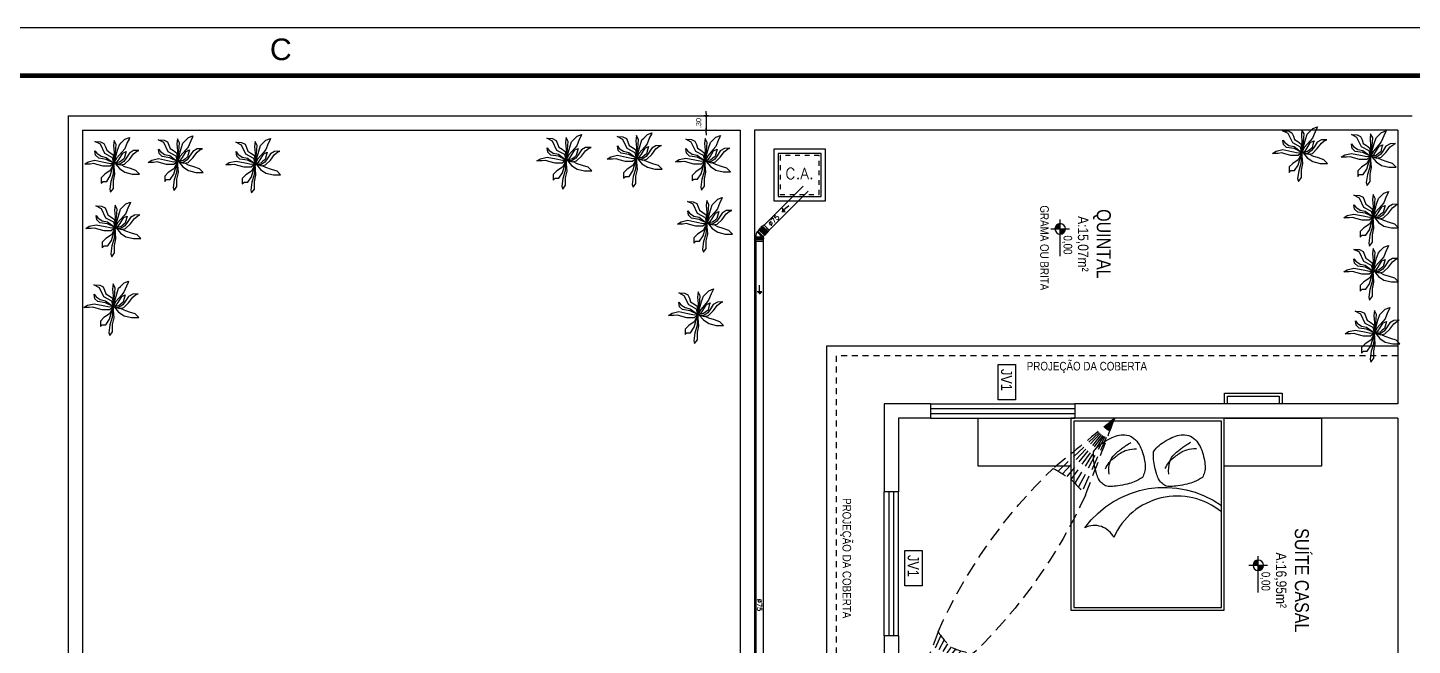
# Model space of a CAD drawing. Header units: millimetres. Extents: x 2993 to 6523, y 1057 to 2221.
# Drawn here: x 3027.29 to 3056.14, y 1163.09 to 1175.96 of the extents above; entities that cross this region are included whole.
import ezdxf
from ezdxf.enums import TextEntityAlignment as Align

# ---------------------------------------------------------------- set-up
doc = ezdxf.new("R2010")
doc.units = ezdxf.units.MM
doc.linetypes.add('HIDDEN', pattern=[0.375, 0.25, -0.125])
doc.linetypes.add('HIDDEN2', pattern=[0.1875, 0.125, -0.0625])
for name, color, linetype in [('AR-MOB', 252, 'Continuous'), ('COTA', 7, 'Continuous'), ('DIVERSOS', 1, 'Continuous'), ('E-txt-g', 3, 'Continuous'), ('HIDRA', 4, 'Continuous'), ('HIDROGRAFIA', 4, 'Continuous'), ("PRANCHA - PROJETU'S", 7, 'Continuous'), ('Texto-Tubos', 7, 'Continuous'), ('TigreCad', 3, 'Continuous'), ('Tinterno', 9, 'Continuous')]:
    doc.layers.add(name, color=color, linetype=linetype)
doc.layers.add('E-Txt-W', color=7, linetype='Continuous', lineweight=20)
doc.styles.add('ARIAL', font='arial.ttf', dxfattribs={"height": 2})
doc.styles.add('F2', font='ARIALN.TTF')
doc.styles.add('R80', font='simplex.shx', dxfattribs={"height": 12})
doc.styles.add('REG60', font='romans.shx', dxfattribs={"width": 0.8, "height": 0.15})
doc.styles.add('REG80', font='romans.shx', dxfattribs={"width": 0.8, "height": 0.2})
doc.styles.add('TCTUBOS-TXT', font='txt.shx')
doc.dimstyles.new('ARQUITETURA', dxfattribs={"dimtxt": 0.11, "dimasz": 0.05, "dimexe": 0.1, "dimexo": 0, "dimgap": 0.1, "dimtad": 1, "dimzin": 5, "dimdsep": 46, "dimtxsty": 'F2', "dimblk": 'COTA', "dimcen": 0, "dimse1": 1, "dimse2": 1, "dimadec": 0, "dimazin": 0, "dimtfac": 2, "dimtix": 1, "dimtmove": 2, "dimatfit": 3, "dimldrblk": 'COTA', "dimfxl": 1, "dimtolj": 1, "dimtzin": 5, "dimarcsym": 0})

# ---------------------------------------------------------------- blocks, each defined once
blk = doc.blocks.new('ADFSGASDFG')
at = {"layer": "PRANCHA - PROJETU'S", "color": 1}
blk.add_line((360.678, 107.346), (276.578, 107.346), dxfattribs=at)
at = {"layer": "PRANCHA - PROJETU'S", "color": 4, "const_width": 0.1}
blk.add_lwpolyline([(279.078, 106.346), (359.678, 106.346), (359.678, 48.946), (279.078, 48.946)], close=True, dxfattribs=at)
at = {"layer": "PRANCHA - PROJETU'S", "color": 50, "linetype": 'Continuous', "style": 'ARIAL'}
blk.add_text('C', height=0.45, dxfattribs=at).set_placement((315.828, 106.896), align=Align.MIDDLE)
blk = doc.blocks.new('COTA')
at = {"layer": 'COTA'}
for p, q in [((-1, 0), (1, 0)), ((0, 1), (0, -1))]:
    blk.add_line(p, q, dxfattribs=at)
at = {"layer": 'COTA', "const_width": 0.5}
blk.add_lwpolyline([(-0.25, 0, 1), (0.25, 0, 1)], format="xyb", close=True, dxfattribs=at)
blk = doc.blocks.new('*D170')
at = {"layer": 'AR-MOB', "color": 0, "lineweight": -2}
for p, q in [((3041.426, 1174.173), (3041.426, 1174.223)), ((3041.426, 1174.123), (3041.426, 1173.823)), ((3041.426, 1173.773), (3041.426, 1173.723))]:
    blk.add_line(p, q, dxfattribs=at)
at = {"layer": 'DEFPOINTS', "color": 0}
for p in [(3041.9, 1174.123), (3041.426, 1173.823), (3042.2, 1173.823)]:
    blk.add_point(p, dxfattribs=at)
at = {"layer": 'AR-MOB', "color": 0, "lineweight": -2, "xscale": 0.05, "yscale": 0.05, "zscale": 0.05}
for p, rotation in [((3041.426, 1174.123), 270), ((3041.426, 1173.823), 90)]:
    blk.add_blockref('COTA', p, dxfattribs=dict(at, rotation=rotation))
at = {"layer": 'AR-MOB', "color": 0, "insert": (3041.27, 1173.973), "char_height": 0.11, "attachment_point": 5, "rotation": 90, "style": 'F2'}
blk.add_mtext('\\A1;.30', dxfattribs=at)
blk = doc.blocks.new('REDE-flat-1')
at = {"color": 8, "linetype": 'HIDDEN2'}
for p, q in [((0, 0), (-0.705, 0.062)), ((0, 0), (-0.688, 0.014)), ((-3.104, -0.347), (-2.419, -0.081)), ((0, 0), (-0.674, -0.031)), ((0, 0), (-0.663, -0.075)), ((0, 0), (-0.657, -0.119)), ((0, 0), (-0.653, -0.165)), ((0, 0), (-0.652, -0.211)), ((-3.104, -0.347), (-2.442, -0.14)), ((-3.104, -0.347), (-2.458, -0.191)), ((-3.104, -0.347), (-2.467, -0.238)), ((-3.104, -0.347), (-2.469, -0.281)), ((-3.104, -0.347), (-2.462, -0.324)), ((-3.104, -0.347), (-2.448, -0.367)), ((-3.104, -0.347), (-2.428, -0.413))]:
    blk.add_line(p, q, dxfattribs=at)
blk.add_lwpolyline([(-2.41, -0.45), (-3.104, -0.347), (-2.419, -0.081)], dxfattribs=at)
for centre, radius, start, end in [((-1.073, -4.539), 4.656, 85.673, 106.8028), ((-2.019, 4.147), 4.614, 265.142, 287.2335)]:
    blk.add_arc(centre, radius, start, end, dxfattribs=at)
blk.add_open_spline([(-0.652, -0.26), (-0.652, -0.2), (-0.651, -0.074), (-0.697, 0.042), (-0.722, 0.103), (-0.722, 0.104), (-0.722, 0.104), (-0.722, 0.104)], degree=3, knots=[0, 0, 0, 0, 0.1780514, 0.3725016, 0.3725016, 0.3725016, 0.3740121, 0.3740121, 0.3740121, 0.3740121], dxfattribs=at)
for points in [[(-0.722, 0.103), (-0.722, 0.104), (-0.722, 0.104), (-0.722, 0.104)], [(-0.722, 0.104), (-0.481, 0.07), (-0.241, 0.035), (0, 0)], [(0, 0), (-0.217, -0.087), (-0.435, -0.173), (-0.652, -0.26)]]:
    blk.add_open_spline(points, degree=3, dxfattribs=at)
blk.add_spline([(-2.41, -0.45), (-2.469, -0.28), (-2.419, -0.081)], degree=3, dxfattribs=at)
blk = doc.blocks.new('TXT-AMB75')
at = {"layer": 'E-txt-g', "style": 'REG80', "width": 0.8, "flags": 8}
blk.add_attdef('TXT', text='', height=0.2, dxfattribs=at).set_placement((0.005, 0.296), align=Align.CENTER)
at = {"layer": 'E-Txt-W', "style": 'REG60', "width": 0.8, "flags": 8}
blk.add_attdef('TXT', text='', height=0.15, dxfattribs=at).set_placement((0.005, 0.027), align=Align.CENTER)
blk = doc.blocks.new('NIVEL')
at = {"layer": 'DIVERSOS'}
h = blk.add_hatch(color=7, dxfattribs=at)
h.paths.add_polyline_path([(0, 0.137, 0.414214), (-0.137, 0), (0, 0)])
h.paths.add_polyline_path([(0, 0), (0, -0.137, 0.414214), (0.137, 0)])
at = {"layer": 'DIVERSOS', "color": 7}
for p, q in [((0.709, 0), (-0.242, 0)), ((0, 0.242), (0, -0.242))]:
    blk.add_line(p, q, dxfattribs=at)
blk.add_circle((0, 0), 0.137, dxfattribs=at)
blk = doc.blocks.new('vegetação01')
at = {"color": 8}
for p, q in [((-0.014, 0.315), (-0.038, 0.278)), ((-0.014, 0.259), (-0.014, 0.315)), ((-0.22, 0.152), (-0.25, 0.21)), ((-0.25, 0.21), (-0.247, 0.15)), ((-0.247, 0.15), (-0.229, 0.114)), ((-0.124, 0.105), (-0.22, 0.152)), ((-0.105, 0.201), (-0.152, 0.208)), ((-0.152, 0.208), (-0.126, 0.188)), ((-0.126, 0.188), (-0.096, 0.144)), ((-0.075, 0.169), (-0.105, 0.201)), ((-0.096, 0.144), (-0.084, 0.09)), ((-0.063, 0.09), (-0.075, 0.169)), ((-0.038, 0.278), (-0.054, 0.208)), ((-0.054, 0.208), (-0.035, 0.114)), ((-0.019, 0.22), (-0.014, 0.259)), ((-0.008, 0.188), (-0.019, 0.22)), ((0.009, 0.124), (-0.008, 0.188)), ((-0.259, 0.009), (-0.206, 0.015)), ((-0.217, -0.013), (-0.259, 0.009)), ((-0.229, 0.114), (-0.194, 0.098)), ((-0.206, 0.015), (-0.135, 0.009)), ((-0.194, 0.098), (-0.157, 0.086)), ((-0.024, 0.01), (-0.158, -0.028)), ((-0.157, 0.086), (-0.136, 0.052)), ((-0.136, 0.052), (-0.11, 0.017)), ((-0.135, 0.009), (-0.024, 0.01)), ((-0.024, 0.01), (-0.133, -0.006)), ((-0.08, 0.024), (-0.124, 0.105)), ((-0.11, 0.017), (-0.024, 0.01)), ((-0.084, 0.09), (-0.024, 0.01)), ((-0.024, 0.01), (-0.08, 0.024)), ((-0.078, -0.019), (-0.024, 0.01)), ((-0.024, 0.01), (-0.063, 0.09)), ((-0.024, 0.01), (-0.038, -0.023)), ((-0.035, 0.114), (-0.021, 0.047)), ((-0.033, -0.049), (-0.024, 0.01)), ((-0.024, 0.01), (0.009, 0.049)), ((-0.024, 0.01), (0.052, 0.048)), ((0.109, 0.048), (-0.024, 0.01)), ((-0.021, 0.047), (-0.024, 0.01)), ((-0.024, 0.01), (0.09, 0.019)), ((-0.024, 0.01), (-0.005, -0.056)), ((0.093, 0), (-0.024, 0.01)), ((0.009, 0.049), (0.009, 0.124)), ((0.052, 0.048), (0.09, 0.105)), ((0.09, 0.105), (0.128, 0.143)), ((0.09, 0.019), (0.167, 0.043)), ((0.162, 0.015), (0.093, 0)), ((0.166, 0.086), (0.109, 0.048)), ((0.128, 0.143), (0.185, 0.143)), ((0.239, 0.015), (0.162, 0.015)), ((0.185, 0.143), (0.166, 0.124)), ((0.166, 0.124), (0.166, 0.086)), ((0.167, 0.043), (0.249, 0.054)), ((0.279, 0.045), (0.239, 0.015)), ((0.249, 0.054), (0.279, 0.045)), ((-0.272, -0.104), (-0.29, -0.152)), ((-0.275, -0.147), (-0.238, -0.128)), ((-0.234, -0.066), (-0.272, -0.104)), ((-0.238, -0.128), (-0.173, -0.102)), ((-0.215, -0.047), (-0.234, -0.066)), ((-0.133, -0.006), (-0.217, -0.013)), ((-0.158, -0.028), (-0.215, -0.047)), ((-0.173, -0.102), (-0.143, -0.077)), ((-0.129, -0.081), (-0.145, -0.117)), ((-0.145, -0.117), (-0.121, -0.109)), ((-0.143, -0.077), (-0.078, -0.019)), ((-0.066, -0.043), (-0.129, -0.081)), ((-0.129, -0.15), (-0.077, -0.117)), ((-0.121, -0.109), (-0.071, -0.096)), ((-0.077, -0.117), (-0.042, -0.092)), ((-0.071, -0.096), (-0.052, -0.073)), ((-0.038, -0.023), (-0.066, -0.043)), ((-0.014, -0.1), (-0.063, -0.15)), ((-0.052, -0.073), (-0.033, -0.049)), ((-0.042, -0.092), (-0.014, -0.051)), ((-0.014, -0.051), (-0.019, -0.004)), ((-0.019, -0.004), (0.033, -0.047)), ((-0.005, -0.056), (-0.014, -0.1)), ((0.014, -0.104), (-0.005, -0.066)), ((0.033, -0.162), (0.014, -0.104)), ((0.033, -0.047), (0.071, -0.104)), ((0.071, -0.104), (0.09, -0.181)), ((-0.29, -0.152), (-0.275, -0.147)), ((-0.156, -0.25), (-0.154, -0.194)), ((-0.145, -0.224), (-0.156, -0.25)), ((-0.154, -0.194), (-0.129, -0.15)), ((-0.121, -0.194), (-0.145, -0.224)), ((-0.063, -0.15), (-0.121, -0.194)), ((0.052, -0.219), (0.033, -0.162)), ((0.09, -0.257), (0.052, -0.219)), ((0.09, -0.181), (0.09, -0.257))]:
    blk.add_line(p, q, dxfattribs=at)
blk = doc.blocks.new('_cxareia')
for p, q in [((40, 40), (-40, 40)), ((-40, 40), (-40, -40)), ((40, -40), (40, 40)), ((-40, -40), (40, -40))]:
    blk.add_line(p, q)
at = {"color": 1, "linetype": 'Continuous', "ltscale": 0.5}
for p, q in [((33, 33), (-33, 33)), ((-33, 33), (-33, -33)), ((33, -33), (33, 33)), ((-33, -33), (33, -33))]:
    blk.add_line(p, q, dxfattribs=at)
at = {"color": 1, "linetype": 'HIDDEN', "ltscale": 0.5}
for p, q in [((30, 30), (-30, 30)), ((-30, 30), (-30, -30)), ((30, -30), (30, 30)), ((-30, -30), (30, -30))]:
    blk.add_line(p, q, dxfattribs=at)
at = {"style": 'R80'}
blk.add_text('C.A.', height=17.28, dxfattribs=at).set_placement((-22, -6.1))
blk = doc.blocks.new('seta completa')
at = {"layer": 'HIDRA'}
blk.add_hatch(color=256, dxfattribs=at).paths.add_polyline_path([(3287.061, 1108.006), (3287.038, 1107.982), (3287.061, 1107.957)])
for p, q in [((3287.038, 1107.982), (3287.061, 1107.957)), ((3287.061, 1107.957), (3287.061, 1108.006)), ((3287.061, 1107.982), (3287.13, 1107.982))]:
    blk.add_line(p, q, dxfattribs=at)
blk = doc.blocks.new('j4n75p')
at = {"layer": 'TigreCad'}
for p, q in [((-35, 19), (-44, 9)), ((7, 39), (4, 39)), ((4, 38), (4, 39)), ((4, 39), (4, -39)), ((8, 38), (7, 39)), ((7, 39), (7, -40)), ((14, 38), (8, 38)), ((16, 40), (14, 38)), ((34, 40), (16, 40)), ((16, 40), (16, -40)), ((42, 40), (34, 40)), ((34, 40), (34, 40)), ((34, 40), (34, -40)), ((43, 41), (44, 43)), ((53, 44), (45, 44)), ((45, 43), (45, -43)), ((53, 43), (53, -43)), ((55, 41), (54, 44)), ((61, 40), (56, 40)), ((61, 40), (61, -40)), ((14, -39), (9, -44)), ((16, -40), (16, -39)), ((34, -40), (16, -40)), ((42, -40), (34, -40)), ((34, -40), (34, -40)), ((43, -41), (44, -43)), ((53, -44), (45, -44)), ((55, -41), (54, -44)), ((61, -40), (56, -40))]:
    blk.add_line(p, q, dxfattribs=at)
for centre, radius, start, end in [((15, -33), 71.9, 98.4304, 136.3155), ((42, 41), 1, 270, 355), ((45, 43), 1, 90, 175), ((53, 43), 1, 15, 90), ((56, 41), 1, 195, 270), ((15, -40), 1, 45, 135), ((42, -41), 1, 5, 90), ((45, -43), 1, 185, 270), ((53, -43), 1, 270, 345), ((56, -41), 1, 90, 165)]:
    blk.add_arc(centre, radius, start, end, dxfattribs=at)
at = {"layer": 'Tinterno'}
for p, q in [((9, -44), (-44, 9)), ((4, 38), (4, -39)), ((8, 38), (8, -42)), ((14, 38), (14, -39)), ((34, 40), (34, -40)), ((43, 40), (43, -40)), ((55, 40), (55, -40)), ((7, -40), (6, -41)), ((7, -40), (8, -42))]:
    blk.add_line(p, q, dxfattribs=at)
blk = doc.blocks.new('11030904p')
at = {"layer": 'TigreCad'}
for p, q in [((0, -40), (0, 40)), ((0, 40), (5, 40)), ((6, 41), (6, 44)), ((7, 44), (16, 44)), ((7, -43), (7, 43)), ((16, -43), (16, 43)), ((17, 41), (17, 43)), ((18, 40), (27, 40)), ((27, 40), (45, 40)), ((27, 40), (27, 40)), ((45, 40), (46, 38)), ((46, 38), (46, -38)), ((0, -40), (5, -40)), ((6, -41), (6, -44)), ((7, -44), (16, -44)), ((17, -41), (17, -43)), ((18, -40), (27, -40)), ((27, -40), (45, -40)), ((27, -40), (27, -40)), ((45, -40), (46, -38))]:
    blk.add_line(p, q, dxfattribs=at)
for centre, start, end in [((5, 41), 270, 345), ((7, 43), 90, 165), ((16, 43), 5, 90), ((18, 41), 185, 270), ((5, -41), 15, 90), ((7, -43), 195, 270), ((16, -43), 270, 355), ((18, -41), 90, 175)]:
    blk.add_arc(centre, 1, start, end, dxfattribs=at)
at = {"layer": 'Tinterno'}
for p, q in [((5, -40), (5, 40)), ((17, -40), (17, 40)), ((27, 40), (27, -40)), ((27, 40), (27, -40)), ((45, 40), (45, -40))]:
    blk.add_line(p, q, dxfattribs=at)

msp = doc.modelspace()

# ---------------------------------------------------------------- linework, layer by layer
at = {"layer": 'AR-MOB', "linetype": 'Continuous'}
for p, q in [((3028.136, 1174.123), (3056.136, 1174.123)), ((3028.136, 1174.123), (3028.136, 1124.123)), ((3028.136, 1174.123), (3028.136, 1124.123)), ((3028.436, 1173.823), (3042.136, 1173.823)), ((3028.436, 1173.823), (3028.436, 1168.123)), ((3028.436, 1173.823), (3028.436, 1124.423)), ((3042.136, 1173.823), (3042.136, 1153.123)), ((3042.136, 1173.823), (3042.136, 1153.123)), ((3042.436, 1173.823), (3042.436, 1153.123)), ((3055.836, 1173.823), (3042.436, 1173.823)), ((3055.836, 1173.823), (3055.836, 1168.123)), ((3055.836, 1173.823), (3055.836, 1168.123)), ((3043.936, 1169.323), (3043.936, 1158.511)), ((3055.836, 1169.323), (3043.936, 1169.323)), ((3045.136, 1168.123), (3045.136, 1166.292)), ((3046.103, 1168.123), (3045.136, 1168.123)), ((3046.103, 1168.123), (3046.103, 1167.823)), ((3055.836, 1168.123), (3049.103, 1168.123)), ((3049.103, 1168.123), (3049.103, 1167.823)), ((3045.436, 1167.823), (3045.436, 1166.292)), ((3046.103, 1167.823), (3045.436, 1167.823)), ((3055.836, 1167.823), (3049.103, 1167.823)), ((3055.836, 1167.823), (3055.836, 1159.123)), ((3055.836, 1167.823), (3055.836, 1159.123)), ((3045.436, 1166.292), (3045.136, 1166.292)), ((3045.136, 1163.292), (3045.136, 1155.223)), ((3045.436, 1163.292), (3045.136, 1163.292)), ((3045.436, 1163.292), (3045.436, 1161.823))]:
    msp.add_line(p, q, dxfattribs=at)
at = {"layer": 'AR-MOB', "linetype": 'HIDDEN2'}
for p, q in [((3044.136, 1169.123), (3044.136, 1161.823)), ((3055.836, 1169.123), (3044.136, 1169.123))]:
    msp.add_line(p, q, dxfattribs=at)
at = {"layer": 'AR-MOB'}
for p, q in [((3046.103, 1168.123), (3049.103, 1168.123)), ((3046.103, 1168.023), (3049.103, 1168.023)), ((3046.103, 1167.923), (3049.103, 1167.923)), ((3046.103, 1167.823), (3049.103, 1167.823)), ((3045.136, 1163.292), (3045.136, 1166.292)), ((3045.236, 1163.292), (3045.236, 1166.292)), ((3045.336, 1163.292), (3045.336, 1166.292)), ((3045.436, 1163.292), (3045.436, 1166.292))]:
    msp.add_line(p, q, dxfattribs=at)
for points in [[(3047.868, 1168.946), (3047.868, 1168.204), (3047.507, 1168.204), (3047.507, 1168.946)], [(3052.285, 1168.123), (3052.285, 1168.283), (3053.365, 1168.283), (3053.365, 1168.123)], [(3047.095, 1166.823), (3047.095, 1167.823), (3049.022, 1167.823), (3049.022, 1166.823)], [(3052.22, 1167.823), (3049.022, 1167.823), (3049.022, 1163.823), (3052.22, 1163.823)], [(3052.22, 1166.823), (3052.22, 1167.823), (3054.244, 1167.823), (3054.244, 1166.823)], [(3052.16, 1167.763), (3049.082, 1167.763), (3049.082, 1163.883), (3052.16, 1163.883)], [(3045.925, 1165.07), (3045.925, 1164.329), (3045.565, 1164.329), (3045.565, 1165.07)]]:
    msp.add_lwpolyline(points, close=True, dxfattribs=at)
msp.add_lwpolyline([(3052.225, 1168.123), (3052.225, 1168.343), (3053.425, 1168.343), (3053.425, 1168.123)], dxfattribs=at)
for points in [[(3049.745, 1166.415, -0.040453), (3049.663, 1166.477, -0.121269), (3049.586, 1166.589, -0.020937), (3049.551, 1166.695, -0.015911), (3049.516, 1166.837, -0.04249), (3049.495, 1167.002, -0.020654), (3049.495, 1167.125, -0.022056), (3049.553, 1167.197, -0.064376), (3049.678, 1167.307, -0.03352), (3049.844, 1167.404, -0.039598), (3049.995, 1167.464, -0.109626), (3050.145, 1167.476, -0.257026), (3050.419, 1167.308, -0.075208), (3050.5, 1167.156, -0.030275), (3050.551, 1166.979, -0.036967), (3050.572, 1166.83, -0.089016), (3050.558, 1166.696, -0.036988), (3050.518, 1166.588, -0.030345), (3050.345, 1166.5, -0.04596), (3050.197, 1166.452, -0.01901), (3050.001, 1166.415, -0.025886), (3049.854, 1166.401, -0.088683), (3049.742, 1166.416, -0.020726)], [(3049.821, 1166.655, -0.103492), (3049.839, 1166.912, -0.14369), (3049.938, 1167.07, -0.007817), (3050.027, 1167.147, -0.010698), (3050.094, 1167.2, -0.020146), (3050.172, 1167.255, -0.015912), (3050.276, 1167.317)], [(3050.994, 1166.415, -0.040453), (3050.912, 1166.477, -0.121269), (3050.835, 1166.589, -0.020937), (3050.8, 1166.695, -0.015911), (3050.765, 1166.837, -0.04249), (3050.744, 1167.002, -0.020654), (3050.744, 1167.125, -0.022056), (3050.802, 1167.197, -0.064376), (3050.927, 1167.307, -0.03352), (3051.093, 1167.404, -0.039598), (3051.244, 1167.464, -0.109626), (3051.394, 1167.476, -0.257026), (3051.668, 1167.308, -0.075208), (3051.749, 1167.156, -0.030275), (3051.799, 1166.979, -0.036967), (3051.821, 1166.83, -0.089016), (3051.807, 1166.696, -0.036988), (3051.766, 1166.588, -0.030345), (3051.594, 1166.5, -0.04596), (3051.446, 1166.452, -0.01901), (3051.249, 1166.415, -0.025886), (3051.103, 1166.401, -0.088683), (3050.991, 1166.416, -0.020726)], [(3051.066, 1166.661, -0.103492), (3051.084, 1166.918, -0.14369), (3051.183, 1167.076, -0.007817), (3051.272, 1167.153, -0.010698), (3051.339, 1167.206, -0.020146), (3051.417, 1167.261, -0.015912), (3051.521, 1167.323)], [(3049.743, 1166.772, -0.040593), (3049.824, 1166.899, -0.055645), (3049.899, 1166.979, -0.015363), (3049.968, 1167.034, -0.01263), (3050.055, 1167.096, -0.082628), (3050.192, 1167.159, -0.061291), (3050.393, 1167.187)], [(3050.988, 1166.778, -0.040593), (3051.069, 1166.905, -0.055645), (3051.144, 1166.986, -0.015363), (3051.213, 1167.04, -0.01263), (3051.3, 1167.102, -0.082628), (3051.437, 1167.165, -0.061291), (3051.638, 1167.193)], [(3052.16, 1165.872, 0.497), (3049.917, 1165.341, 0.414214), (3049.317, 1165.541, -0.410343), (3052.16, 1166.006)]]:
    msp.add_lwpolyline(points, format="xyb", dxfattribs=at)
at = {"layer": 'TigreCad'}
for p, q in [((3042.634, 1171.849), (3043.448, 1172.659)), ((3042.741, 1171.742), (3043.555, 1172.552)), ((3042.46, 1171.501), (3042.461, 1156.046)), ((3042.611, 1171.501), (3042.612, 1156.046))]:
    msp.add_line(p, q, dxfattribs=at)

# ---------------------------------------------------------------- block references
at = {"layer": 'AR-MOB'}
for name, p, xscale, yscale, zscale, rotation in [('vegetação01', (3053.855, 1173.314), -2, 2, 2, 90), ('vegetação01', (3029.112, 1173.091), -2, 2, 2, 90), ('vegetação01', (3030.434, 1173.126), -2, 2, 2, 90), ('vegetação01', (3032.05, 1173.074), -2, 2, 2, 90), ('vegetação01', (3038.529, 1173.155), -2, 2, 2, 90), ('vegetação01', (3039.994, 1173.193), -2, 2, 2, 90), ('vegetação01', (3041.421, 1173.136), -2, 2, 2, 90), ('vegetação01', (3055.286, 1173.233), -2, 2, 2, 90), ('vegetação01', (3041.459, 1171.841), -2, 2, 2, 90), ('vegetação01', (3055.337, 1171.968), -2, 2, 2, 90), ('vegetação01', (3029.134, 1171.746), -2, 2, 2, 90), ('vegetação01', (3055.337, 1170.842), -2, 2, 2, 90), ('vegetação01', (3029.094, 1170.102), -2, 2, 2, 90), ('vegetação01', (3041.275, 1169.936), -2, 2, 2, 90), ('vegetação01', (3055.365, 1169.551), -2, 2, 2, 90), ('REDE-flat-1', (3049.937, 1167.825), -2.356236166191543, 2.356236166191542, 2.356236166191543, 241.0081730759468)]:
    msp.add_blockref(name, p, dxfattribs=dict(at, xscale=xscale, yscale=yscale, zscale=zscale, rotation=rotation))
ref = msp.add_blockref('TXT-AMB75', (3049.132, 1171.464), dxfattribs=dict(at, xscale=1.458, yscale=1.458, zscale=1.458, rotation=270))
ref.add_attrib('TXT', 'QUINTAL', dxfattribs={"layer": 'E-txt-g', "color": 2, "height": 0.2916, "rotation": 270, "style": 'F2'}).set_placement((3049.564, 1171.456), align=Align.CENTER)
ref.add_attrib('TXT', 'A:15,07m²', dxfattribs={"layer": 'E-Txt-W', "height": 0.2187, "rotation": 270, "style": 'F2'}).set_placement((3049.171, 1171.456), align=Align.CENTER)
at = {"layer": 'AR-MOB', "linetype": 'Continuous', "xscale": -0.7971733240954236, "yscale": 0.7971733240954236, "zscale": 0.7971733240954236, "rotation": 90}
for p in [(3048.802, 1171.768), (3052.927, 1164.759)]:
    msp.add_blockref('NIVEL', p, dxfattribs=at)
at = {"layer": 'AR-MOB'}
ref = msp.add_blockref('TXT-AMB75', (3053.257, 1164.455), dxfattribs=dict(at, xscale=1.458, yscale=1.458, zscale=1.458, rotation=270))
ref.add_attrib('TXT', 'SUÍTE CASAL', dxfattribs={"layer": 'E-txt-g', "color": 2, "height": 0.2916, "rotation": 270, "style": 'F2'}).set_placement((3053.689, 1164.447), align=Align.CENTER)
ref.add_attrib('TXT', 'A:16,95m²', dxfattribs={"layer": 'E-Txt-W', "height": 0.2187, "rotation": 270, "style": 'F2'}).set_placement((3053.296, 1164.447), align=Align.CENTER)
at = {"layer": 'HIDRA'}
for name, p, xscale, yscale, zscale, rotation in [('seta completa', (-557.599, -4757.843), 2, 2, 2, 40.10669194114984), ('11030904p', (3042.621, 1171.73), 0.002, 0.002, 0.002, 44.85390377061843), ('11030904p', (3042.536, 1171.594), 0.002, 0.002, 0.002, 270.0035797854444), ('seta completa', (5250.657, -5406.303), 2, 2, 2, 89.93166406344658)]:
    msp.add_blockref(name, p, dxfattribs=dict(at, xscale=xscale, yscale=yscale, zscale=zscale, rotation=rotation))
at = {"layer": 'HIDROGRAFIA', "xscale": 0.01350000000093132, "yscale": 0.01350000000002183, "zscale": 0.0135}
msp.add_blockref('_cxareia', (3043.374, 1172.89), dxfattribs=at)
at = {"layer": "PRANCHA - PROJETU'S", "color": 1}
msp.add_blockref('ADFSGASDFG', (2716.739, 1068.614), dxfattribs=at)
at = {"layer": 'TigreCad', "xscale": 0.002, "yscale": 0.002, "zscale": 0.002, "rotation": 44.99999999975562}
msp.add_blockref('j4n75p', (3042.536, 1171.644), dxfattribs=at)

# ---------------------------------------------------------------- texts
at = {"layer": 'AR-MOB', "linetype": 'Continuous', "style": 'F2'}
for s, height, p in [('GRAMA OU BRITA', 0.17812, (3048.563, 1172.258)), ('0,00', 0.1781, (3049.05, 1171.632)), ('JV1', 0.2308, (3047.8, 1168.849)), ('PROJEÇÃO DA COBERTA', 0.17812, (3044.446, 1166.16)), ('JV1', 0.2308, (3045.857, 1164.973)), ('0,00', 0.1781, (3053.174, 1164.623))]:
    msp.add_text(s, height=height, rotation=270, dxfattribs=at).set_placement(p, align=Align.TOP_LEFT)
msp.add_text('PROJEÇÃO DA COBERTA', height=0.17812, dxfattribs=at).set_placement((3048.105, 1168.997), align=Align.TOP_LEFT)
at = {"layer": 'Texto-Tubos', "style": 'TCTUBOS-TXT'}
for rotation, p in [(44.8539, (3042.869, 1171.909)), (270.0036, (3042.489, 1163.932))]:
    msp.add_text('%%C75', height=0.1, rotation=rotation, dxfattribs=at).set_placement(p, align=Align.CENTER)

# ---------------------------------------------------------------- dimensions: what is measured, and where the dimension line sits
at = {"layer": 'AR-MOB'}
dim = msp.add_linear_dim(base=(3041.426, 1173.823), p1=(3041.9, 1174.123), p2=(3042.2, 1173.823), angle=270, dimstyle='ARQUITETURA', override={"dimfxl": 0.06, "dimfxlon": 1}, dxfattribs=at)
dim.commit()
dim.dimension.update_dxf_attribs({"geometry": '*D170', "text_midpoint": (3041.27, 1173.973)})

doc.saveas('drawing.dxf')
